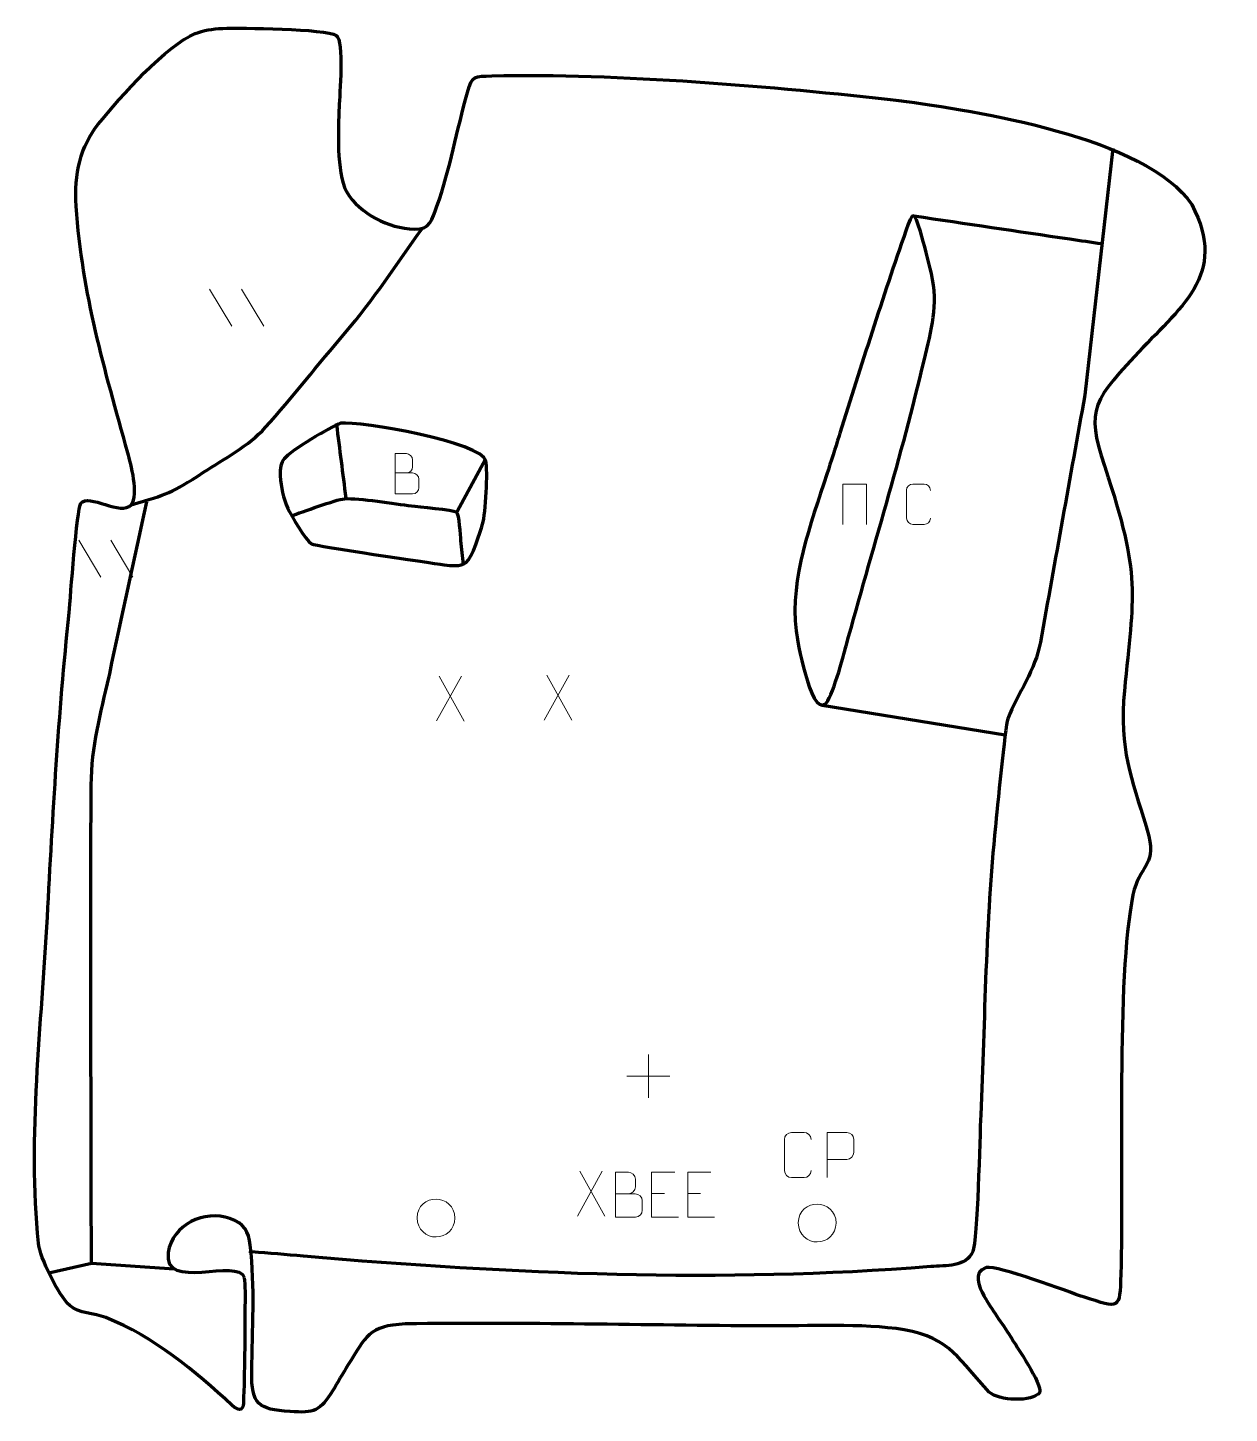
# Model space of a CAD drawing. Header units: millimetres. Extents: x -730 to -63, y 134 to 902.
import ezdxf

# ---------------------------------------------------------------- set-up
doc = ezdxf.new("R2010")
doc.units = ezdxf.units.MM
doc.header["$MEASUREMENT"] = 0
doc.layers.add('layer 1', color=7, linetype='Continuous', plot=False)
doc.layers.add('layer 2', color=7, linetype='Continuous')
doc.layers.add('layer 3', color=7, linetype='Continuous')

msp = doc.modelspace()

# ---------------------------------------------------------------- linework, layer by layer
at = {"layer": 'layer 1', "color": 250, "lineweight": 9}
for points in [[(-628.9231, 757.4872), (-628.9231, 757.4872), (-616.5588, 736.9429), (-616.5588, 736.9429)], [(-611.1932, 757.4872), (-611.1932, 757.4872), (-598.8289, 736.9429), (-598.8289, 736.9429)], [(-701.419, 618.3163), (-701.419, 618.3163), (-689.0547, 597.772), (-689.0547, 597.772)], [(-683.6891, 618.3163), (-683.6891, 618.3163), (-671.3248, 597.772), (-671.3248, 597.772)], [(-489.195, 542.9641), (-489.195, 542.9641), (-502.9356, 518.0683), (-502.9356, 518.0683)], [(-501.481, 542.9641), (-501.481, 542.9641), (-487.7404, 518.0106), (-487.7404, 518.0106)], [(-429.4655, 543.4643), (-429.4655, 543.4643), (-443.2061, 518.5685), (-443.2061, 518.5685)], [(-441.7515, 543.4643), (-441.7515, 543.4643), (-428.0109, 518.5108), (-428.0109, 518.5108)], [(-385.5168, 333.1783), (-385.5168, 333.1783), (-385.5168, 309.2004), (-385.5168, 309.2004)], [(-397.5057, 321.1893), (-397.5057, 321.1893), (-373.5278, 321.1893), (-373.5278, 321.1893)], [(-411.1554, 268.413), (-411.1554, 268.413), (-424.896, 243.5172), (-424.896, 243.5172)], [(-423.4414, 268.413), (-423.4414, 268.413), (-409.7008, 243.4595), (-409.7008, 243.4595)], [(-383.6919, 256.0453), (-383.6919, 256.0453), (-376.5238, 256.0453), (-376.5238, 256.0453)], [(-363.6919, 256.0453), (-363.6919, 256.0453), (-356.5238, 256.0453), (-356.5238, 256.0453)]]:
    msp.add_open_spline(points, degree=3, dxfattribs=at)
for points, knots in [([(-526.0447, 655.5304), (-522.7857, 655.5308), (-519.5263, 655.5308), (-516.2666, 655.5304), (-516.2666, 655.5304), (-514.4973, 655.5149), (-512.7744, 653.9599), (-512.7744, 652.1241), (-512.7744, 652.1241), (-512.7747, 651.1133), (-512.7747, 648.382), (-512.7744, 647.3709), (-512.7744, 647.3709), (-512.7585, 645.7068), (-514.1398, 643.903), (-516.2192, 643.9182), (-516.2192, 643.9182), (-519.4792, 643.9185), (-522.7389, 643.9185), (-525.9982, 643.9182), (-525.9982, 643.9182), (-525.9982, 651.3686), (-525.9982, 658.8187), (-525.9982, 666.2685), (-525.9982, 666.2685), (-523.8721, 666.2685), (-521.7457, 666.2685), (-519.6192, 666.2685), (-519.6192, 666.2685), (-518.1137, 666.2843), (-516.2357, 664.5731), (-516.2198, 662.8154), (-516.2198, 662.8154), (-516.2202, 660.9648), (-516.2202, 660.8341), (-516.2198, 658.9832), (-516.2198, 658.9832), (-516.2044, 657.1326), (-517.8653, 655.5149), (-519.6657, 655.5304)], [0, 0, 0, 0, 0.09090909, 0.09090909, 0.09090909, 0.09090909, 0.18181818, 0.18181818, 0.18181818, 0.18181818, 0.27272727, 0.27272727, 0.27272727, 0.27272727, 0.36363636, 0.36363636, 0.36363636, 0.36363636, 0.45454545, 0.45454545, 0.45454545, 0.45454545, 0.54545455, 0.54545455, 0.54545455, 0.54545455, 0.63636364, 0.63636364, 0.63636364, 0.63636364, 0.72727273, 0.72727273, 0.72727273, 0.72727273, 0.81818182, 0.81818182, 0.81818182, 0.81818182, 1, 1, 1, 1]), ([(-277.649, 627.0043), (-277.649, 627.0043), (-277.649, 649.3546), (-277.649, 649.3546), (-277.649, 649.3546), (-277.649, 649.3546), (-264.5307, 649.3546), (-264.5307, 649.3546), (-264.5307, 649.3546), (-264.5307, 649.3546), (-264.5307, 627.0043), (-264.5307, 627.0043)], [0, 0, 0, 0, 0.25, 0.25, 0.25, 0.25, 0.5, 0.5, 0.5, 0.5, 1, 1, 1, 1]), ([(-229.0679, 630.424), (-229.1931, 628.343), (-230.6953, 627.0178), (-232.619, 627.0081), (-232.619, 627.0081), (-234.7076, 627.0084), (-236.7962, 627.0084), (-238.8845, 627.0081), (-238.8845, 627.0081), (-240.6087, 626.9137), (-242.3751, 628.6016), (-242.3651, 630.4084), (-242.3651, 630.4084), (-242.3647, 635.5766), (-242.3647, 640.7443), (-242.3651, 645.9117), (-242.3651, 645.9117), (-242.3613, 647.8268), (-240.7968, 649.3667), (-238.8689, 649.3546), (-238.8689, 649.3546), (-236.7859, 649.3546), (-234.7024, 649.3546), (-232.619, 649.3546), (-232.619, 649.3546), (-230.8755, 649.3864), (-229.0918, 648.0505), (-229.0679, 645.8671)], [0, 0, 0, 0, 0.125, 0.125, 0.125, 0.125, 0.25, 0.25, 0.25, 0.25, 0.375, 0.375, 0.375, 0.375, 0.5, 0.5, 0.5, 0.5, 0.625, 0.625, 0.625, 0.625, 0.75, 0.75, 0.75, 0.75, 1, 1, 1, 1]), ([(-295.2153, 268.7578), (-295.3551, 266.4344), (-297.0323, 264.9548), (-299.18, 264.944), (-299.18, 264.944), (-301.5119, 264.9444), (-303.8438, 264.9444), (-306.1753, 264.944), (-306.1753, 264.944), (-308.1003, 264.8386), (-310.0724, 266.7231), (-310.0612, 268.7404), (-310.0612, 268.7404), (-310.0608, 274.5105), (-310.0608, 280.2802), (-310.0612, 286.0495), (-310.0612, 286.0495), (-310.057, 288.1876), (-308.3103, 289.9068), (-306.1579, 289.8933), (-306.1579, 289.8933), (-303.8322, 289.8933), (-301.5061, 289.8933), (-299.18, 289.8933), (-299.18, 289.8933), (-297.2334, 289.9288), (-295.242, 288.4373), (-295.2153, 285.9997)], [0, 0, 0, 0, 0.125, 0.125, 0.125, 0.125, 0.25, 0.25, 0.25, 0.25, 0.375, 0.375, 0.375, 0.375, 0.5, 0.5, 0.5, 0.5, 0.625, 0.625, 0.625, 0.625, 0.75, 0.75, 0.75, 0.75, 1, 1, 1, 1]), ([(-286.2643, 264.9396), (-286.2643, 264.9396), (-286.2643, 289.8932), (-286.2643, 289.8932), (-286.2643, 289.8932), (-282.6693, 289.8932), (-279.074, 289.8932), (-275.4786, 289.8932), (-275.4786, 289.8932), (-273.1534, 289.8553), (-271.596, 288.3652), (-271.6002, 285.9991), (-271.6002, 285.9991), (-271.6006, 283.9634), (-271.6006, 280.9041), (-271.6002, 278.8681), (-271.6002, 278.8681), (-271.6067, 276.9927), (-273.4189, 275.0508), (-275.4285, 275.0317), (-275.4285, 275.0317), (-275.4285, 275.0317), (-286.2643, 275.0317), (-286.2643, 275.0317)], [0, 0, 0, 0, 0.14285714, 0.14285714, 0.14285714, 0.14285714, 0.28571429, 0.28571429, 0.28571429, 0.28571429, 0.42857143, 0.42857143, 0.42857143, 0.42857143, 0.57142857, 0.57142857, 0.57142857, 0.57142857, 0.71428571, 0.71428571, 0.71428571, 0.71428571, 1, 1, 1, 1]), ([(-403.6412, 255.9362), (-400.0026, 255.9366), (-396.4155, 255.9366), (-392.7761, 255.9362), (-392.7761, 255.9362), (-390.8007, 255.9189), (-388.8771, 254.1828), (-388.8771, 252.1332), (-388.8771, 252.1332), (-388.8775, 251.0046), (-388.8775, 247.9552), (-388.8771, 246.8263), (-388.8771, 246.8263), (-388.8595, 244.9684), (-390.4016, 242.9545), (-392.7231, 242.9714), (-392.7231, 242.9714), (-396.3629, 242.9718), (-400.0023, 242.9718), (-403.6412, 242.9714), (-403.6412, 242.9714), (-403.6412, 251.2897), (-403.6412, 259.6075), (-403.6412, 267.925), (-403.6412, 267.925), (-401.2675, 267.925), (-398.8934, 267.925), (-396.5192, 267.925), (-396.5192, 267.925), (-394.8384, 267.9426), (-392.7416, 266.0321), (-392.7239, 264.0697), (-392.7239, 264.0697), (-392.7243, 262.0036), (-392.7243, 261.8576), (-392.7239, 259.7911), (-392.7239, 259.7911), (-392.7066, 257.725), (-394.5611, 255.9189), (-396.5711, 255.9362)], [0, 0, 0, 0, 0.09090909, 0.09090909, 0.09090909, 0.09090909, 0.18181818, 0.18181818, 0.18181818, 0.18181818, 0.27272727, 0.27272727, 0.27272727, 0.27272727, 0.36363636, 0.36363636, 0.36363636, 0.36363636, 0.45454545, 0.45454545, 0.45454545, 0.45454545, 0.54545455, 0.54545455, 0.54545455, 0.54545455, 0.63636364, 0.63636364, 0.63636364, 0.63636364, 0.72727273, 0.72727273, 0.72727273, 0.72727273, 0.81818182, 0.81818182, 0.81818182, 0.81818182, 1, 1, 1, 1]), ([(-370.818, 267.925), (-370.818, 267.925), (-383.6919, 267.925), (-383.6919, 267.925), (-383.6919, 267.925), (-383.6919, 267.925), (-383.6919, 242.9714), (-383.6919, 242.9714), (-383.6919, 242.9714), (-383.6919, 242.9714), (-368.8261, 242.9714), (-368.8261, 242.9714)], [0, 0, 0, 0, 0.25, 0.25, 0.25, 0.25, 0.5, 0.5, 0.5, 0.5, 1, 1, 1, 1]), ([(-350.818, 267.925), (-350.818, 267.925), (-363.6919, 267.925), (-363.6919, 267.925), (-363.6919, 267.925), (-363.6919, 267.925), (-363.6919, 242.9714), (-363.6919, 242.9714), (-363.6919, 242.9714), (-363.6919, 242.9714), (-348.8261, 242.9714), (-348.8261, 242.9714)], [0, 0, 0, 0, 0.25, 0.25, 0.25, 0.25, 0.5, 0.5, 0.5, 0.5, 1, 1, 1, 1]), ([(-513.7739, 242.5958), (-513.7032, 249.2362), (-508.4292, 253.0822), (-503.2739, 252.9852), (-503.2739, 252.9852), (-498.1186, 253.0822), (-492.8446, 249.0188), (-492.7739, 242.3784), (-492.7739, 242.3784), (-493.1441, 236.0491), (-497.586, 232.0184), (-503.2739, 231.989), (-503.2739, 231.989), (-508.4292, 231.892), (-513.7032, 235.9554), (-513.7739, 242.5958)], [0, 0, 0, 0, 0.2, 0.2, 0.2, 0.2, 0.4, 0.4, 0.4, 0.4, 0.6, 0.6, 0.6, 0.6, 1, 1, 1, 1]), ([(-302.3718, 239.8177), (-302.3011, 246.4581), (-297.0271, 250.3041), (-291.8718, 250.2071), (-291.8718, 250.2071), (-286.7165, 250.3041), (-281.4425, 246.2407), (-281.3718, 239.6003), (-281.3718, 239.6003), (-281.742, 233.271), (-286.1839, 229.2403), (-291.8718, 229.2109), (-291.8718, 229.2109), (-297.0271, 229.1139), (-302.3011, 233.1773), (-302.3718, 239.8177)], [0, 0, 0, 0, 0.2, 0.2, 0.2, 0.2, 0.4, 0.4, 0.4, 0.4, 0.6, 0.6, 0.6, 0.6, 1, 1, 1, 1])]:
    msp.add_open_spline(points, degree=3, knots=knots, dxfattribs=at)
at = {"layer": 'layer 2', "color": 142, "lineweight": 158}
for points, knots in [([(-127.9944, 835.3587), (-127.9944, 835.3587), (-143.4722, 698.6352), (-143.4722, 698.6352), (-143.4722, 698.6352), (-151.7074, 652.9813), (-159.8885, 607.3176), (-168.1163, 561.6624), (-168.1163, 561.6624), (-170.8579, 546.4495), (-180.4865, 533.484), (-186.1472, 519.2623), (-186.1472, 519.2623), (-187.7212, 515.308), (-192.2247, 467.178), (-193.0321, 459.5054), (-193.0321, 459.5054), (-198.5492, 407.0732), (-198.7867, 352.4955), (-201.2143, 299.5565), (-201.2143, 299.5565), (-201.7087, 287.951), (-202.9382, 230.0518), (-205.6427, 223.8828), (-205.6427, 223.8828), (-209.4481, 215.2023), (-220.5665, 216.2385), (-228.8946, 215.5686), (-228.8946, 215.5686), (-344.6927, 206.2537), (-461.2646, 211.3366), (-576.8226, 221.3337), (-576.8226, 221.3337), (-586.3229, 222.1482), (-595.8233, 222.9627), (-605.3237, 223.777), (-605.3237, 223.777), (-605.3237, 223.777), (-606.8236, 223.9056), (-606.8236, 223.9056)], [0, 0, 0, 0, 0.09090909, 0.09090909, 0.09090909, 0.09090909, 0.18181818, 0.18181818, 0.18181818, 0.18181818, 0.27272727, 0.27272727, 0.27272727, 0.27272727, 0.36363636, 0.36363636, 0.36363636, 0.36363636, 0.45454545, 0.45454545, 0.45454545, 0.45454545, 0.54545455, 0.54545455, 0.54545455, 0.54545455, 0.63636364, 0.63636364, 0.63636364, 0.63636364, 0.72727273, 0.72727273, 0.72727273, 0.72727273, 0.81818182, 0.81818182, 0.81818182, 0.81818182, 1, 1, 1, 1]), ([(-279.284, 677.5661), (-267.5465, 715.1341), (-255.6173, 752.6496), (-242.6862, 789.8266), (-242.6862, 789.8266), (-238.7867, 801.0377), (-238.0357, 800.8104), (-234.6496, 789.3596), (-234.6496, 789.3596), (-232.6113, 782.4666), (-230.1712, 773.1833), (-228.5795, 766.1753), (-228.5795, 766.1753), (-224.4436, 747.9664), (-228.4996, 735.6147), (-232.6446, 717.8059), (-232.6446, 717.8059), (-245.053, 664.9378), (-261.435, 612.2247), (-275.8337, 559.7458), (-275.8337, 559.7458), (-277.2791, 554.4777), (-283.6214, 529.874), (-287.6634, 527.2729), (-287.6634, 527.2729), (-295.7238, 522.0857), (-302.9995, 562.8648), (-303.5789, 567.9932), (-303.5789, 567.9932), (-306.9756, 598.0591), (-295.5582, 626.7952), (-286.5193, 654.8915), (-286.5193, 654.8915), (-284.2411, 661.9731), (-281.9611, 669.0513), (-279.7291, 676.1478), (-279.7291, 676.1478), (-279.7291, 676.1478), (-279.284, 677.5661), (-279.284, 677.5661)], [0, 0, 0, 0, 0.09090909, 0.09090909, 0.09090909, 0.09090909, 0.18181818, 0.18181818, 0.18181818, 0.18181818, 0.27272727, 0.27272727, 0.27272727, 0.27272727, 0.36363636, 0.36363636, 0.36363636, 0.36363636, 0.45454545, 0.45454545, 0.45454545, 0.45454545, 0.54545455, 0.54545455, 0.54545455, 0.54545455, 0.63636364, 0.63636364, 0.63636364, 0.63636364, 0.72727273, 0.72727273, 0.72727273, 0.72727273, 0.81818182, 0.81818182, 0.81818182, 0.81818182, 1, 1, 1, 1]), ([(-672.2868, 637.8904), (-651.7092, 643.9732), (-650.4547, 644.0654), (-632.1691, 655.9392), (-632.1691, 655.9392), (-620.6152, 663.4127), (-607.2301, 670.4727), (-597.9705, 680.665), (-597.9705, 680.665), (-582.8547, 697.5035), (-568.445, 715.829), (-553.6926, 733.1637), (-553.6926, 733.1637), (-538.0398, 751.5564), (-524.7919, 771.4662), (-510.8488, 791.1783)], [0, 0, 0, 0, 0.2, 0.2, 0.2, 0.2, 0.4, 0.4, 0.4, 0.4, 0.6, 0.6, 0.6, 0.6, 1, 1, 1, 1]), ([(-238.3635, 798.0726), (-209.5285, 793.814), (-180.6934, 789.5554), (-151.8584, 785.2969), (-151.8584, 785.2969), (-145.8925, 784.4158), (-139.9267, 783.5347), (-133.9608, 782.6536)], [0, 0, 0, 0, 0.33333333, 0.33333333, 0.33333333, 0.33333333, 1, 1, 1, 1]), ([(-498.7731, 604.638), (-506.7646, 605.7536), (-570.302, 614.9604), (-572.3671, 616.2668), (-572.3671, 616.2668), (-575.4803, 618.2361), (-583.672, 631.8697), (-585.4342, 635.8566), (-585.4342, 635.8566), (-588.1341, 641.9651), (-589.0913, 647.3213), (-589.6487, 653.9352), (-589.6487, 653.9352), (-589.9484, 658.2137), (-589.0921, 661.137), (-587.434, 663.433), (-587.434, 663.433), (-584.293, 667.7825), (-561.395, 681.2677), (-556.2454, 683.0599), (-556.2454, 683.0599), (-545.2746, 684.6924), (-477.5696, 672.2281), (-475.5782, 662.2607), (-475.5782, 662.2607), (-474.4501, 656.6146), (-475.6929, 633.0812), (-477.4356, 627.1764), (-477.4356, 627.1764), (-478.7113, 622.8542), (-483.2683, 608.364), (-486.5393, 605.8562), (-486.5393, 605.8562), (-489.7363, 603.405), (-495.0832, 604.2031), (-498.7731, 604.638)], [0, 0, 0, 0, 0.1, 0.1, 0.1, 0.1, 0.2, 0.2, 0.2, 0.2, 0.3, 0.3, 0.3, 0.3, 0.4, 0.4, 0.4, 0.4, 0.5, 0.5, 0.5, 0.5, 0.6, 0.6, 0.6, 0.6, 0.7, 0.7, 0.7, 0.7, 0.8, 0.8, 0.8, 0.8, 1, 1, 1, 1]), ([(-694.4012, 217.4231), (-694.4106, 305.7401), (-695.1086, 394.0543), (-694.4645, 482.371), (-694.4645, 482.371), (-694.3003, 504.5691), (-689.2666, 521.5174), (-684.5745, 542.7772), (-684.5745, 542.7772), (-684.5745, 542.7772), (-684.2456, 544.2674), (-684.2456, 544.2674), (-684.2456, 544.2674), (-677.3747, 576.0328), (-670.5135, 607.8004), (-663.6431, 639.5659)], [0, 0, 0, 0, 0.2, 0.2, 0.2, 0.2, 0.4, 0.4, 0.4, 0.4, 0.6, 0.6, 0.6, 0.6, 1, 1, 1, 1]), ([(-583.6415, 631.7957), (-577.649, 633.81), (-558.8583, 640.7466), (-553.9777, 641.2551), (-553.9777, 641.2551), (-545.8812, 641.6946), (-525.8957, 638.4622), (-516.9125, 637.2945), (-516.9125, 637.2945), (-513.5294, 636.8548), (-493.3578, 635.0198), (-492.1105, 634.0209), (-492.1105, 634.0209), (-490.4352, 632.6792), (-489.9266, 620.7211), (-489.6424, 618.1106), (-489.6424, 618.1106), (-489.1641, 613.7158), (-488.6595, 609.3217), (-488.1644, 604.9286)], [0, 0, 0, 0, 0.16666667, 0.16666667, 0.16666667, 0.16666667, 0.33333333, 0.33333333, 0.33333333, 0.33333333, 0.5, 0.5, 0.5, 0.5, 0.66666667, 0.66666667, 0.66666667, 0.66666667, 1, 1, 1, 1]), ([(-717.9328, 212.0524), (-717.9328, 212.0524), (-694.4012, 217.4231), (-694.4012, 217.4231), (-694.4012, 217.4231), (-694.4012, 217.4231), (-648.4506, 214.3523), (-648.4506, 214.3523)], [0, 0, 0, 0, 0.33333333, 0.33333333, 0.33333333, 0.33333333, 1, 1, 1, 1])]:
    msp.add_open_spline(points, degree=3, knots=knots, dxfattribs=at)
for points in [[(-553.1098, 641.6363), (-554.8416, 655.2188), (-556.5733, 668.8012), (-558.3051, 682.3837)], [(-491.4643, 634.2076), (-491.4643, 634.2076), (-475.7962, 663.1474), (-475.7962, 663.1474)], [(-289.1481, 526.8186), (-289.1481, 526.8186), (-187.5668, 510.4449), (-187.5668, 510.4449)]]:
    msp.add_open_spline(points, degree=3, dxfattribs=at)
at = {"layer": 'layer 3', "color": 242, "lineweight": 158}
msp.add_open_spline([(-609.6597, 209.444), (-612.6316, 220.9032), (-655.0194, 201.6472), (-651.7907, 223.3461), (-651.7907, 223.3461), (-649.4638, 238.9845), (-631.6358, 247.2368), (-617.5573, 242.2536), (-617.5573, 242.2536), (-609.4482, 239.3833), (-607.2724, 235.1493), (-606.2955, 227.3752), (-606.2955, 227.3752), (-603.5162, 204.1405), (-605.1664, 180.6871), (-605.4406, 157.3723), (-605.4406, 157.3723), (-605.6579, 138.892), (-602.0061, 136.51), (-584.1429, 135.2164), (-584.1429, 135.2164), (-570.7811, 134.2488), (-567.5543, 135.517), (-560.5319, 146.8173), (-560.5319, 146.8173), (-557.6636, 151.4329), (-555.0065, 156.2006), (-552.1357, 160.8489), (-552.1357, 160.8489), (-542.0093, 177.0208), (-540.6573, 182.6867), (-520.3704, 183.7873), (-520.3704, 183.7873), (-454.3047, 184.7709), (-387.3979, 183.0457), (-321.2405, 182.6665), (-321.2405, 182.6665), (-297.1113, 182.5556), (-266.915, 184.2093), (-243.62, 180.562), (-243.62, 180.562), (-217.921, 176.0964), (-212.4896, 162.9728), (-196.4485, 145.9946), (-196.4485, 145.9946), (-191.4085, 141.1955), (-172.4225, 140.15), (-168.4825, 145.8948), (-168.4825, 145.8948), (-166.7695, 149.8255), (-181.8478, 172.2118), (-184.7036, 176.7663), (-184.7036, 176.7663), (-189.3656, 184.4814), (-195.3094, 191.7147), (-199.3871, 199.4118), (-199.3871, 199.4118), (-202.1588, 204.6438), (-205.8706, 212.4793), (-198.1518, 214.9789), (-198.1518, 214.9789), (-191.7218, 216.4873), (-152.7491, 201.5665), (-143.7272, 198.545), (-143.7272, 198.545), (-124.0521, 192.3736), (-124.1295, 191.3715), (-123.4989, 211.322), (-123.4989, 211.322), (-121.7748, 265.8688), (-126.3231, 374.7592), (-116.7562, 421.664), (-116.7562, 421.664), (-113.3989, 438.1241), (-104.0675, 437.0817), (-107.9118, 454.2067), (-107.9118, 454.2067), (-116.0654, 483.129), (-123.8045, 497.5687), (-121.9945, 529.2317), (-121.9945, 529.2317), (-116.8302, 586.7795), (-111.7019, 595.5626), (-130.5109, 653.0439), (-130.5109, 653.0439), (-142.7203, 689.1443), (-140.9537, 693.1643), (-115.8607, 720.1098), (-115.8607, 720.1098), (-91.3082, 747.0346), (-63.3466, 764.7772), (-84.2079, 804.3495), (-84.2079, 804.3495), (-109.3995, 841.7651), (-203.6909, 856.3376), (-246.5865, 862.0816), (-246.5865, 862.0816), (-316.0404, 869.7357), (-402.135, 877.3231), (-472.2263, 875.6593), (-472.2263, 875.6593), (-481.9685, 875.4281), (-483.1853, 876.1664), (-485.8669, 866.5316), (-485.8669, 866.5316), (-491.8055, 845.1939), (-495.2429, 824.6341), (-502.7553, 803.445), (-502.7553, 803.445), (-505.4668, 796.0068), (-506.4252, 790.3722), (-515.234, 790.707), (-515.234, 790.707), (-529.8701, 791.2632), (-545.1741, 798.8373), (-552.9552, 811.5516), (-552.9552, 811.5516), (-558.5509, 822.7863), (-557.5131, 846.0114), (-557.0634, 858.5628), (-557.0634, 858.5628), (-556.7547, 864.8728), (-553.9998, 895.0733), (-558.6483, 898.1353), (-558.6483, 898.1353), (-564.2211, 901.8061), (-611.9664, 902.3702), (-621.5257, 901.9951), (-621.5257, 901.9951), (-627.3107, 901.7681), (-632.3475, 900.9467), (-636.7435, 899.185), (-636.7435, 899.185), (-652.4959, 892.8722), (-678.073, 864.3507), (-690.6211, 848.8636), (-690.6211, 848.8636), (-700.4015, 836.7924), (-703.9662, 821.1866), (-702.8676, 803.4916), (-702.8676, 803.4916), (-699.2143, 753.8823), (-687.3427, 714), (-674.1541, 666.7288), (-674.1541, 666.7288), (-672.6226, 660.7943), (-667.7523, 643.3917), (-672.2868, 637.8904), (-672.2868, 637.8904), (-677.6313, 631.4064), (-695.9734, 644.4658), (-700.251, 638.7065), (-700.251, 638.7065), (-702.4693, 635.7199), (-705.9918, 586.3206), (-706.7266, 578.2288), (-706.7266, 578.2288), (-712.6505, 521.3937), (-715.7804, 466.2274), (-718.7775, 409.2424), (-718.7775, 409.2424), (-721.9205, 350.2316), (-729.7016, 287.2401), (-723.7608, 228.5753), (-723.7608, 228.5753), (-722.9606, 220.6736), (-712.7146, 199.4992), (-706.4074, 193.9961), (-706.4074, 193.9961), (-701.1709, 189.4273), (-693.1206, 189.9446), (-686.3194, 187.2855), (-686.3194, 187.2855), (-659.3273, 176.4493), (-637.3395, 158.0333), (-616.2238, 138.5891), (-616.2238, 138.5891), (-613.4402, 136.0259), (-610.2427, 134.9696), (-610.0655, 139.8287), (-610.0655, 139.8287), (-609.422, 157.4791), (-609.2463, 176.3085), (-609.204, 193.985), (-609.204, 193.985), (-609.1952, 197.6502), (-609.0018, 206.0118), (-609.6597, 209.444)], degree=3, knots=[0, 0, 0, 0, 0.02083333, 0.02083333, 0.02083333, 0.02083333, 0.04166667, 0.04166667, 0.04166667, 0.04166667, 0.0625, 0.0625, 0.0625, 0.0625, 0.08333333, 0.08333333, 0.08333333, 0.08333333, 0.10416667, 0.10416667, 0.10416667, 0.10416667, 0.125, 0.125, 0.125, 0.125, 0.14583333, 0.14583333, 0.14583333, 0.14583333, 0.16666667, 0.16666667, 0.16666667, 0.16666667, 0.1875, 0.1875, 0.1875, 0.1875, 0.20833333, 0.20833333, 0.20833333, 0.20833333, 0.22916667, 0.22916667, 0.22916667, 0.22916667, 0.25, 0.25, 0.25, 0.25, 0.27083333, 0.27083333, 0.27083333, 0.27083333, 0.29166667, 0.29166667, 0.29166667, 0.29166667, 0.3125, 0.3125, 0.3125, 0.3125, 0.33333333, 0.33333333, 0.33333333, 0.33333333, 0.35416667, 0.35416667, 0.35416667, 0.35416667, 0.375, 0.375, 0.375, 0.375, 0.39583333, 0.39583333, 0.39583333, 0.39583333, 0.41666667, 0.41666667, 0.41666667, 0.41666667, 0.4375, 0.4375, 0.4375, 0.4375, 0.45833333, 0.45833333, 0.45833333, 0.45833333, 0.47916667, 0.47916667, 0.47916667, 0.47916667, 0.5, 0.5, 0.5, 0.5, 0.52083333, 0.52083333, 0.52083333, 0.52083333, 0.54166667, 0.54166667, 0.54166667, 0.54166667, 0.5625, 0.5625, 0.5625, 0.5625, 0.58333333, 0.58333333, 0.58333333, 0.58333333, 0.60416667, 0.60416667, 0.60416667, 0.60416667, 0.625, 0.625, 0.625, 0.625, 0.64583333, 0.64583333, 0.64583333, 0.64583333, 0.66666667, 0.66666667, 0.66666667, 0.66666667, 0.6875, 0.6875, 0.6875, 0.6875, 0.70833333, 0.70833333, 0.70833333, 0.70833333, 0.72916667, 0.72916667, 0.72916667, 0.72916667, 0.75, 0.75, 0.75, 0.75, 0.77083333, 0.77083333, 0.77083333, 0.77083333, 0.79166667, 0.79166667, 0.79166667, 0.79166667, 0.8125, 0.8125, 0.8125, 0.8125, 0.83333333, 0.83333333, 0.83333333, 0.83333333, 0.85416667, 0.85416667, 0.85416667, 0.85416667, 0.875, 0.875, 0.875, 0.875, 0.89583333, 0.89583333, 0.89583333, 0.89583333, 0.91666667, 0.91666667, 0.91666667, 0.91666667, 0.9375, 0.9375, 0.9375, 0.9375, 0.95833333, 0.95833333, 0.95833333, 0.95833333, 1, 1, 1, 1], dxfattribs=at)

doc.saveas('drawing.dxf')
